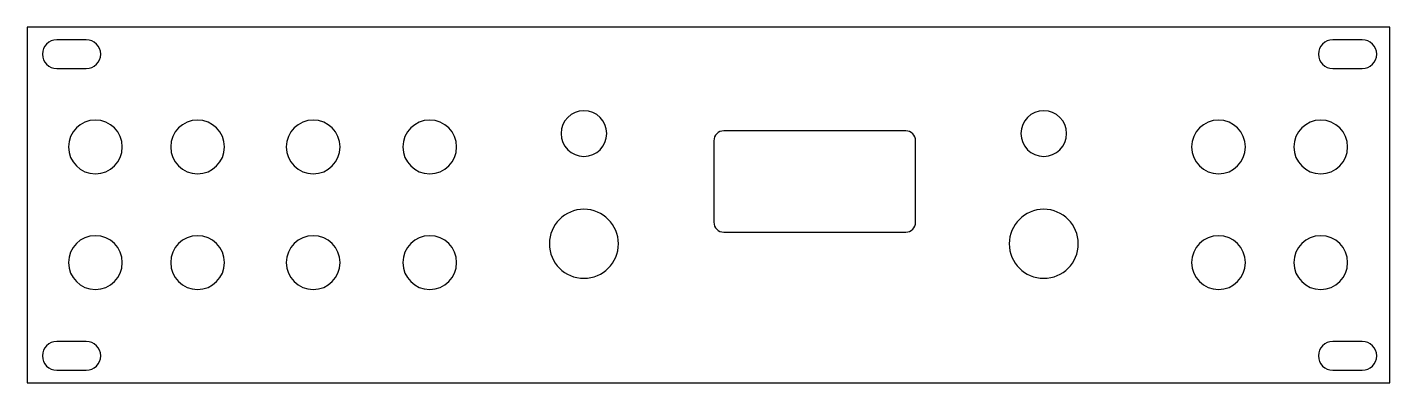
# Model space of a CAD drawing. Header units: inches. Extents: x 0 to 152, y 0 to 40.
import ezdxf

# ---------------------------------------------------------------- set-up
doc = ezdxf.new("R2010")
doc.units = ezdxf.units.IN
doc.header["$MEASUREMENT"] = 0
doc.layers.add('Layer 2', color=7, linetype='Continuous')

# ---------------------------------------------------------------- blocks, each defined once
blk = doc.blocks.new('block 2')
at = {"layer": 'Layer 2', "color": 7, "lineweight": 25}
blk.add_lwpolyline([(0.08, -0.12), (152.08, -0.12)], dxfattribs=at)
blk = doc.blocks.new('block 3')
at = {"layer": 'Layer 2', "color": 7, "lineweight": 25}
blk.add_lwpolyline([(152.08, -0.12), (152.08, 39.53)], dxfattribs=at)
blk = doc.blocks.new('block 4')
at = {"layer": 'Layer 2', "color": 7, "lineweight": 25}
blk.add_lwpolyline([(152.08, 39.53), (0.08, 39.53)], dxfattribs=at)
blk = doc.blocks.new('block 5')
at = {"layer": 'Layer 2', "color": 7, "lineweight": 25}
blk.add_lwpolyline([(0.08, 39.53), (0.08, -0.12)], dxfattribs=at)
blk = doc.blocks.new('block 6')
at = {"layer": 'Layer 2', "color": 7, "lineweight": 25}
blk.add_lwpolyline([(76.68, 26.88), (76.68, 17.78)], dxfattribs=at)
blk = doc.blocks.new('block 7')
at = {"layer": 'Layer 2', "color": 7, "lineweight": 25}
blk.add_lwpolyline([(77.78, 16.68), (98.08, 16.68)], dxfattribs=at)
blk = doc.blocks.new('block 8')
at = {"layer": 'Layer 2', "color": 7, "lineweight": 25}
blk.add_lwpolyline([(99.18, 17.78), (99.18, 26.88)], dxfattribs=at)
blk = doc.blocks.new('block 9')
at = {"layer": 'Layer 2', "color": 7, "lineweight": 25}
blk.add_lwpolyline([(98.08, 27.98), (77.78, 27.98)], dxfattribs=at)
blk = doc.blocks.new('block 10')
at = {"layer": 'Layer 2', "color": 7, "lineweight": 25}
blk.add_open_spline([(99.18, 26.88), (99.18, 27.49), (98.69, 27.98), (98.08, 27.98)], degree=3, dxfattribs=at)
blk = doc.blocks.new('block 11')
at = {"layer": 'Layer 2', "color": 7, "lineweight": 25}
blk.add_open_spline([(77.78, 27.98), (77.17, 27.98), (76.68, 27.49), (76.68, 26.88)], degree=3, dxfattribs=at)
blk = doc.blocks.new('block 12')
at = {"layer": 'Layer 2', "color": 7, "lineweight": 25}
blk.add_open_spline([(76.68, 17.78), (76.68, 17.18), (77.17, 16.68), (77.78, 16.68)], degree=3, dxfattribs=at)
blk = doc.blocks.new('block 13')
at = {"layer": 'Layer 2', "color": 7, "lineweight": 25}
blk.add_open_spline([(98.08, 16.68), (98.69, 16.68), (99.18, 17.18), (99.18, 17.78)], degree=3, dxfattribs=at)
blk = doc.blocks.new('block 14')
at = {"layer": 'Layer 2', "color": 7, "lineweight": 25}
blk.add_open_spline([(4.68, 26.18), (4.68, 27.84), (6.02, 29.18), (7.68, 29.18), (9.34, 29.18), (10.68, 27.84), (10.68, 26.18), (10.68, 24.53), (9.34, 23.18), (7.68, 23.18), (6.02, 23.18), (4.68, 24.53), (4.68, 26.18), (4.68, 26.18), (4.68, 26.18), (4.68, 26.18)], degree=3, knots=[0, 0, 0, 0, 1, 1, 1, 2, 2, 2, 3, 3, 3, 4, 4, 4, 5, 5, 5, 5], dxfattribs=at)
blk = doc.blocks.new('block 15')
at = {"layer": 'Layer 2', "color": 7, "lineweight": 25}
blk.add_open_spline([(16.08, 26.18), (16.08, 27.84), (17.42, 29.18), (19.08, 29.18), (20.74, 29.18), (22.08, 27.84), (22.08, 26.18), (22.08, 24.53), (20.74, 23.18), (19.08, 23.18), (17.42, 23.18), (16.08, 24.53), (16.08, 26.18), (16.08, 26.18), (16.08, 26.18), (16.08, 26.18)], degree=3, knots=[0, 0, 0, 0, 1, 1, 1, 2, 2, 2, 3, 3, 3, 4, 4, 4, 5, 5, 5, 5], dxfattribs=at)
blk = doc.blocks.new('block 16')
at = {"layer": 'Layer 2', "color": 7, "lineweight": 25}
blk.add_open_spline([(28.98, 26.18), (28.98, 27.84), (30.32, 29.18), (31.98, 29.18), (33.64, 29.18), (34.98, 27.84), (34.98, 26.18), (34.98, 24.53), (33.64, 23.18), (31.98, 23.18), (30.32, 23.18), (28.98, 24.53), (28.98, 26.18), (28.98, 26.18), (28.98, 26.18), (28.98, 26.18)], degree=3, knots=[0, 0, 0, 0, 1, 1, 1, 2, 2, 2, 3, 3, 3, 4, 4, 4, 5, 5, 5, 5], dxfattribs=at)
blk = doc.blocks.new('block 17')
at = {"layer": 'Layer 2', "color": 7, "lineweight": 25}
blk.add_open_spline([(41.98, 26.18), (41.98, 27.84), (43.32, 29.18), (44.98, 29.18), (46.64, 29.18), (47.98, 27.84), (47.98, 26.18), (47.98, 24.53), (46.64, 23.18), (44.98, 23.18), (43.32, 23.18), (41.98, 24.53), (41.98, 26.18), (41.98, 26.18), (41.98, 26.18), (41.98, 26.18)], degree=3, knots=[0, 0, 0, 0, 1, 1, 1, 2, 2, 2, 3, 3, 3, 4, 4, 4, 5, 5, 5, 5], dxfattribs=at)
blk = doc.blocks.new('block 18')
at = {"layer": 'Layer 2', "color": 7, "lineweight": 25}
blk.add_open_spline([(41.98, 13.28), (41.98, 14.94), (43.32, 16.28), (44.98, 16.28), (46.64, 16.28), (47.98, 14.94), (47.98, 13.28), (47.98, 11.63), (46.64, 10.28), (44.98, 10.28), (43.32, 10.28), (41.98, 11.63), (41.98, 13.28), (41.98, 13.28), (41.98, 13.28), (41.98, 13.28)], degree=3, knots=[0, 0, 0, 0, 1, 1, 1, 2, 2, 2, 3, 3, 3, 4, 4, 4, 5, 5, 5, 5], dxfattribs=at)
blk = doc.blocks.new('block 19')
at = {"layer": 'Layer 2', "color": 7, "lineweight": 25}
blk.add_open_spline([(28.98, 13.28), (28.98, 14.94), (30.32, 16.28), (31.98, 16.28), (33.64, 16.28), (34.98, 14.94), (34.98, 13.28), (34.98, 11.63), (33.64, 10.28), (31.98, 10.28), (30.32, 10.28), (28.98, 11.63), (28.98, 13.28), (28.98, 13.28), (28.98, 13.28), (28.98, 13.28)], degree=3, knots=[0, 0, 0, 0, 1, 1, 1, 2, 2, 2, 3, 3, 3, 4, 4, 4, 5, 5, 5, 5], dxfattribs=at)
blk = doc.blocks.new('block 20')
at = {"layer": 'Layer 2', "color": 7, "lineweight": 25}
blk.add_open_spline([(16.08, 13.28), (16.08, 14.94), (17.42, 16.28), (19.08, 16.28), (20.74, 16.28), (22.08, 14.94), (22.08, 13.28), (22.08, 11.63), (20.74, 10.28), (19.08, 10.28), (17.42, 10.28), (16.08, 11.63), (16.08, 13.28), (16.08, 13.28), (16.08, 13.28), (16.08, 13.28)], degree=3, knots=[0, 0, 0, 0, 1, 1, 1, 2, 2, 2, 3, 3, 3, 4, 4, 4, 5, 5, 5, 5], dxfattribs=at)
blk = doc.blocks.new('block 21')
at = {"layer": 'Layer 2', "color": 7, "lineweight": 25}
blk.add_open_spline([(4.68, 13.28), (4.68, 14.94), (6.02, 16.28), (7.68, 16.28), (9.34, 16.28), (10.68, 14.94), (10.68, 13.28), (10.68, 11.63), (9.34, 10.28), (7.68, 10.28), (6.02, 10.28), (4.68, 11.63), (4.68, 13.28), (4.68, 13.28), (4.68, 13.28), (4.68, 13.28)], degree=3, knots=[0, 0, 0, 0, 1, 1, 1, 2, 2, 2, 3, 3, 3, 4, 4, 4, 5, 5, 5, 5], dxfattribs=at)
blk = doc.blocks.new('block 22')
at = {"layer": 'Layer 2', "color": 7, "lineweight": 25}
blk.add_open_spline([(129.98, 26.18), (129.98, 27.84), (131.32, 29.18), (132.98, 29.18), (134.64, 29.18), (135.98, 27.84), (135.98, 26.18), (135.98, 24.53), (134.64, 23.18), (132.98, 23.18), (131.32, 23.18), (129.98, 24.53), (129.98, 26.18), (129.98, 26.18), (129.98, 26.18), (129.98, 26.18)], degree=3, knots=[0, 0, 0, 0, 1, 1, 1, 2, 2, 2, 3, 3, 3, 4, 4, 4, 5, 5, 5, 5], dxfattribs=at)
blk = doc.blocks.new('block 23')
at = {"layer": 'Layer 2', "color": 7, "lineweight": 25}
blk.add_open_spline([(141.38, 26.18), (141.38, 27.84), (142.72, 29.18), (144.38, 29.18), (146.04, 29.18), (147.38, 27.84), (147.38, 26.18), (147.38, 24.53), (146.04, 23.18), (144.38, 23.18), (142.72, 23.18), (141.38, 24.53), (141.38, 26.18), (141.38, 26.18), (141.38, 26.18), (141.38, 26.18)], degree=3, knots=[0, 0, 0, 0, 1, 1, 1, 2, 2, 2, 3, 3, 3, 4, 4, 4, 5, 5, 5, 5], dxfattribs=at)
blk = doc.blocks.new('block 24')
at = {"layer": 'Layer 2', "color": 7, "lineweight": 25}
blk.add_open_spline([(141.38, 13.28), (141.38, 14.94), (142.72, 16.28), (144.38, 16.28), (146.04, 16.28), (147.38, 14.94), (147.38, 13.28), (147.38, 11.63), (146.04, 10.28), (144.38, 10.28), (142.72, 10.28), (141.38, 11.63), (141.38, 13.28), (141.38, 13.28), (141.38, 13.28), (141.38, 13.28)], degree=3, knots=[0, 0, 0, 0, 1, 1, 1, 2, 2, 2, 3, 3, 3, 4, 4, 4, 5, 5, 5, 5], dxfattribs=at)
blk = doc.blocks.new('block 25')
at = {"layer": 'Layer 2', "color": 7, "lineweight": 25}
blk.add_open_spline([(129.98, 13.28), (129.98, 14.94), (131.32, 16.28), (132.98, 16.28), (134.64, 16.28), (135.98, 14.94), (135.98, 13.28), (135.98, 11.63), (134.64, 10.28), (132.98, 10.28), (131.32, 10.28), (129.98, 11.63), (129.98, 13.28), (129.98, 13.28), (129.98, 13.28), (129.98, 13.28)], degree=3, knots=[0, 0, 0, 0, 1, 1, 1, 2, 2, 2, 3, 3, 3, 4, 4, 4, 5, 5, 5, 5], dxfattribs=at)
blk = doc.blocks.new('block 26')
at = {"layer": 'Layer 2', "color": 7, "lineweight": 25}
blk.add_open_spline([(109.63, 15.38), (109.63, 17.51), (111.35, 19.23), (113.48, 19.23), (115.61, 19.23), (117.33, 17.51), (117.33, 15.38), (117.33, 13.26), (115.61, 11.53), (113.48, 11.53), (111.35, 11.53), (109.63, 13.26), (109.63, 15.38), (109.63, 15.38), (109.63, 15.38), (109.63, 15.38)], degree=3, knots=[0, 0, 0, 0, 1, 1, 1, 2, 2, 2, 3, 3, 3, 4, 4, 4, 5, 5, 5, 5], dxfattribs=at)
blk = doc.blocks.new('block 27')
at = {"layer": 'Layer 2', "color": 7, "lineweight": 25}
blk.add_open_spline([(58.33, 15.38), (58.33, 17.51), (60.05, 19.23), (62.18, 19.23), (64.31, 19.23), (66.03, 17.51), (66.03, 15.38), (66.03, 13.26), (64.31, 11.53), (62.18, 11.53), (60.05, 11.53), (58.33, 13.26), (58.33, 15.38), (58.33, 15.38), (58.33, 15.38), (58.33, 15.38)], degree=3, knots=[0, 0, 0, 0, 1, 1, 1, 2, 2, 2, 3, 3, 3, 4, 4, 4, 5, 5, 5, 5], dxfattribs=at)
blk = doc.blocks.new('block 28')
at = {"layer": 'Layer 2', "color": 7, "lineweight": 25}
blk.add_open_spline([(110.93, 27.68), (110.93, 29.09), (112.07, 30.23), (113.48, 30.23), (114.89, 30.23), (116.03, 29.09), (116.03, 27.68), (116.03, 26.28), (114.89, 25.13), (113.48, 25.13), (112.07, 25.13), (110.93, 26.28), (110.93, 27.68), (110.93, 27.68), (110.93, 27.68), (110.93, 27.68)], degree=3, knots=[0, 0, 0, 0, 1, 1, 1, 2, 2, 2, 3, 3, 3, 4, 4, 4, 5, 5, 5, 5], dxfattribs=at)
blk = doc.blocks.new('block 29')
at = {"layer": 'Layer 2', "color": 7, "lineweight": 25}
blk.add_open_spline([(59.63, 27.68), (59.63, 29.09), (60.77, 30.23), (62.18, 30.23), (63.59, 30.23), (64.73, 29.09), (64.73, 27.68), (64.73, 26.28), (63.59, 25.13), (62.18, 25.13), (60.77, 25.13), (59.63, 26.28), (59.63, 27.68), (59.63, 27.68), (59.63, 27.68), (59.63, 27.68)], degree=3, knots=[0, 0, 0, 0, 1, 1, 1, 2, 2, 2, 3, 3, 3, 4, 4, 4, 5, 5, 5, 5], dxfattribs=at)
blk = doc.blocks.new('block 30')
at = {"layer": 'Layer 2', "color": 7, "lineweight": 25}
blk.add_open_spline([(6.67, 1.28), (6.67, 1.28), (3.37, 1.28), (3.37, 1.28), (2.48, 1.28), (1.77, 2), (1.77, 2.88), (1.77, 3.77), (2.48, 4.48), (3.37, 4.48), (3.37, 4.48), (6.67, 4.48), (6.67, 4.48), (7.55, 4.48), (8.27, 3.77), (8.27, 2.88), (8.27, 2), (7.55, 1.28), (6.67, 1.28)], degree=3, knots=[0, 0, 0, 0, 1, 1, 1, 2, 2, 2, 3, 3, 3, 4, 4, 4, 5, 5, 5, 6, 6, 6, 6], dxfattribs=at)
blk = doc.blocks.new('block 31')
at = {"layer": 'Layer 2', "color": 7, "lineweight": 25}
blk.add_open_spline([(6.67, 34.93), (6.67, 34.93), (3.37, 34.93), (3.37, 34.93), (2.48, 34.93), (1.77, 35.65), (1.77, 36.53), (1.77, 37.42), (2.48, 38.13), (3.37, 38.13), (3.37, 38.13), (6.67, 38.13), (6.67, 38.13), (7.55, 38.13), (8.27, 37.42), (8.27, 36.53), (8.27, 35.65), (7.55, 34.93), (6.67, 34.93)], degree=3, knots=[0, 0, 0, 0, 1, 1, 1, 2, 2, 2, 3, 3, 3, 4, 4, 4, 5, 5, 5, 6, 6, 6, 6], dxfattribs=at)
blk = doc.blocks.new('block 32')
at = {"layer": 'Layer 2', "color": 7, "lineweight": 25}
blk.add_open_spline([(149.02, 1.28), (149.02, 1.28), (145.72, 1.28), (145.72, 1.28), (144.84, 1.28), (144.12, 2), (144.12, 2.88), (144.12, 3.77), (144.84, 4.48), (145.72, 4.48), (145.72, 4.48), (149.02, 4.48), (149.02, 4.48), (149.9, 4.48), (150.62, 3.77), (150.62, 2.88), (150.62, 2), (149.9, 1.28), (149.02, 1.28)], degree=3, knots=[0, 0, 0, 0, 1, 1, 1, 2, 2, 2, 3, 3, 3, 4, 4, 4, 5, 5, 5, 6, 6, 6, 6], dxfattribs=at)
blk = doc.blocks.new('block 33')
at = {"layer": 'Layer 2', "color": 7, "lineweight": 25}
blk.add_open_spline([(149.02, 34.93), (149.02, 34.93), (145.72, 34.93), (145.72, 34.93), (144.84, 34.93), (144.12, 35.65), (144.12, 36.53), (144.12, 37.42), (144.84, 38.13), (145.72, 38.13), (145.72, 38.13), (149.02, 38.13), (149.02, 38.13), (149.9, 38.13), (150.62, 37.42), (150.62, 36.53), (150.62, 35.65), (149.9, 34.93), (149.02, 34.93)], degree=3, knots=[0, 0, 0, 0, 1, 1, 1, 2, 2, 2, 3, 3, 3, 4, 4, 4, 5, 5, 5, 6, 6, 6, 6], dxfattribs=at)

msp = doc.modelspace()

# ---------------------------------------------------------------- block references
at = {"layer": 'Layer 2'}
for name in ['block 4', 'block 5', 'block 3', 'block 31', 'block 33', 'block 14', 'block 15', 'block 16', 'block 17', 'block 29', 'block 28', 'block 22', 'block 23', 'block 11', 'block 9', 'block 10', 'block 6', 'block 8', 'block 27', 'block 26', 'block 12', 'block 13', 'block 21', 'block 20', 'block 19', 'block 18', 'block 7', 'block 25', 'block 24', 'block 30', 'block 32', 'block 2']:
    msp.add_blockref(name, (0, 0), dxfattribs=at)

doc.saveas('drawing.dxf')
